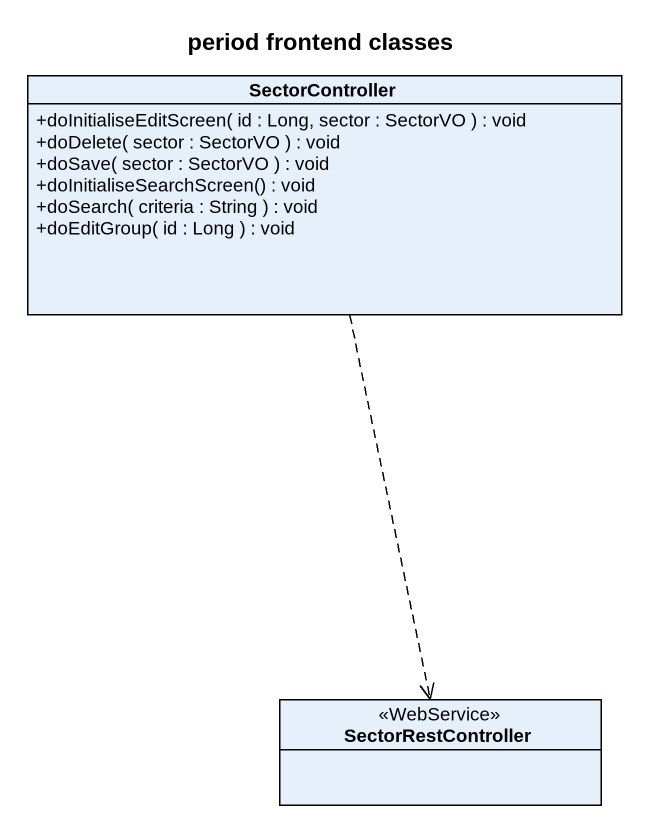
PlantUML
@startuml
title period frontend classes
hide circle
hide empty members
skinparam classAttributeIconSize 0
class SectorController {
  +doInitialiseEditScreen( id : Long, sector : SectorVO ) : void
  +doDelete( sector : SectorVO ) : void
  +doSave( sector : SectorVO ) : void
  +doInitialiseSearchScreen() : void
  +doSearch( criteria : String ) : void
  +doEditGroup( id : Long ) : void
}
class SectorRestController <<WebService>>
SectorController ..> SectorRestController
@enduml
